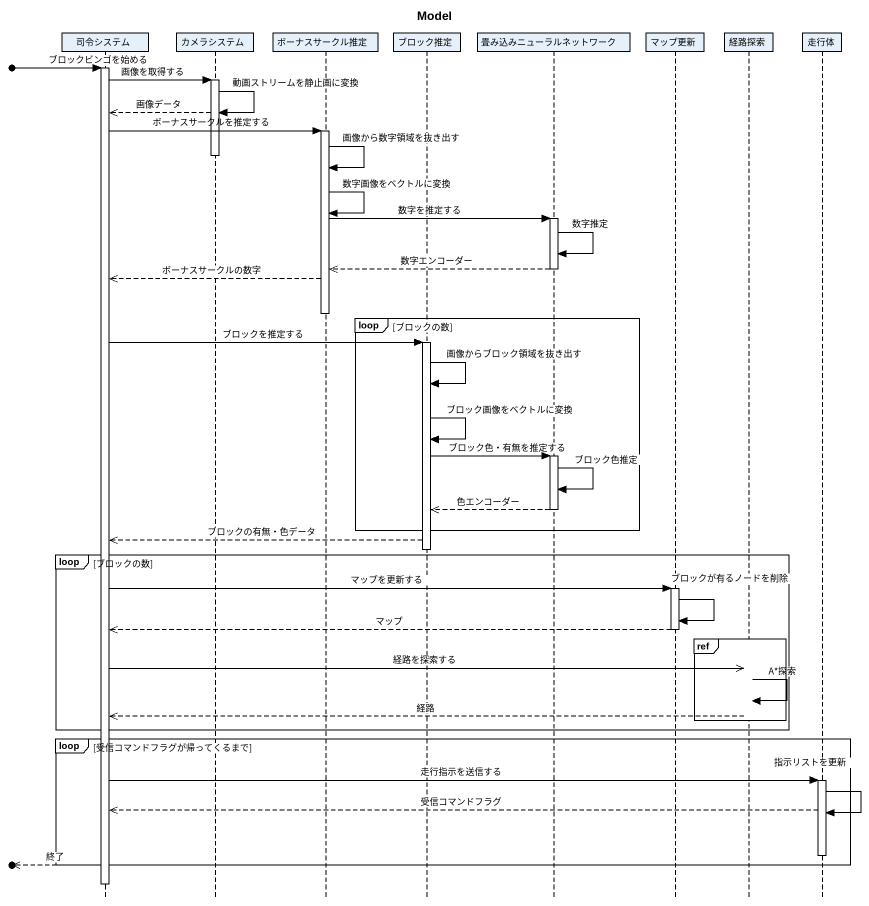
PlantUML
@startuml
title Model
hide footbox
participant 司令システム
participant カメラシステム
participant ボーナスサークル推定
participant ブロック推定
participant 畳み込みニューラルネットワーク
participant マップ更新
participant 経路探索
participant 走行体

[o-> 司令システム : ブロックビンゴを始める
activate 司令システム
司令システム -> カメラシステム : 画像を取得する
activate カメラシステム
カメラシステム -> カメラシステム : 動画ストリームを静止画に変換
カメラシステム -->> 司令システム : 画像データ
司令システム -> ボーナスサークル推定 : ボーナスサークルを推定する
activate ボーナスサークル推定
deactivate カメラシステム
ボーナスサークル推定 -> ボーナスサークル推定 : 画像から数字領域を抜き出す
ボーナスサークル推定 -> ボーナスサークル推定 : 数字画像をベクトルに変換
ボーナスサークル推定 -> 畳み込みニューラルネットワーク : 数字を推定する
activate 畳み込みニューラルネットワーク
畳み込みニューラルネットワーク -> 畳み込みニューラルネットワーク : 数字推定
畳み込みニューラルネットワーク -->> ボーナスサークル推定 : 数字エンコーダー
deactivate 畳み込みニューラルネットワーク
ボーナスサークル推定 -->> 司令システム : ボーナスサークルの数字
deactivate ボーナスサークル推定
loop ブロックの数
  司令システム -> ブロック推定 : ブロックを推定する
  activate ブロック推定
  ブロック推定 -> ブロック推定 : 画像からブロック領域を抜き出す
  ブロック推定 -> ブロック推定 : ブロック画像をベクトルに変換
  ブロック推定 -> 畳み込みニューラルネットワーク : ブロック色・有無を推定する
  activate 畳み込みニューラルネットワーク
  畳み込みニューラルネットワーク -> 畳み込みニューラルネットワーク : ブロック色推定
  畳み込みニューラルネットワーク -->> ブロック推定 : 色エンコーダー
  deactivate 畳み込みニューラルネットワーク
end
ブロック推定 -->> 司令システム : ブロックの有無・色データ
deactivate ブロック推定
loop ブロックの数
  司令システム -> マップ更新 : マップを更新する
  activate マップ更新
  マップ更新 -> マップ更新 : ブロックが有るノードを削除
  マップ更新 -->> 司令システム : マップ
  deactivate マップ更新
  ref over 経路探索 :  
  司令システム ->> 経路探索 : 経路を探索する
  activate 経路探索
  経路探索 -> 経路探索 : A*探索
  経路探索 -->> 司令システム : 経路
  deactivate 経路探索
end
loop 受信コマンドフラグが帰ってくるまで
  司令システム -> 走行体 : 走行指示を送信する
  activate 走行体
  走行体 -->> 司令システム : 受信コマンドフラグ
  走行体 -> 走行体 : 指示リストを更新
  deactivate 走行体
  [o<<-- 司令システム : 終了
end
deactivate 司令システム
@enduml
